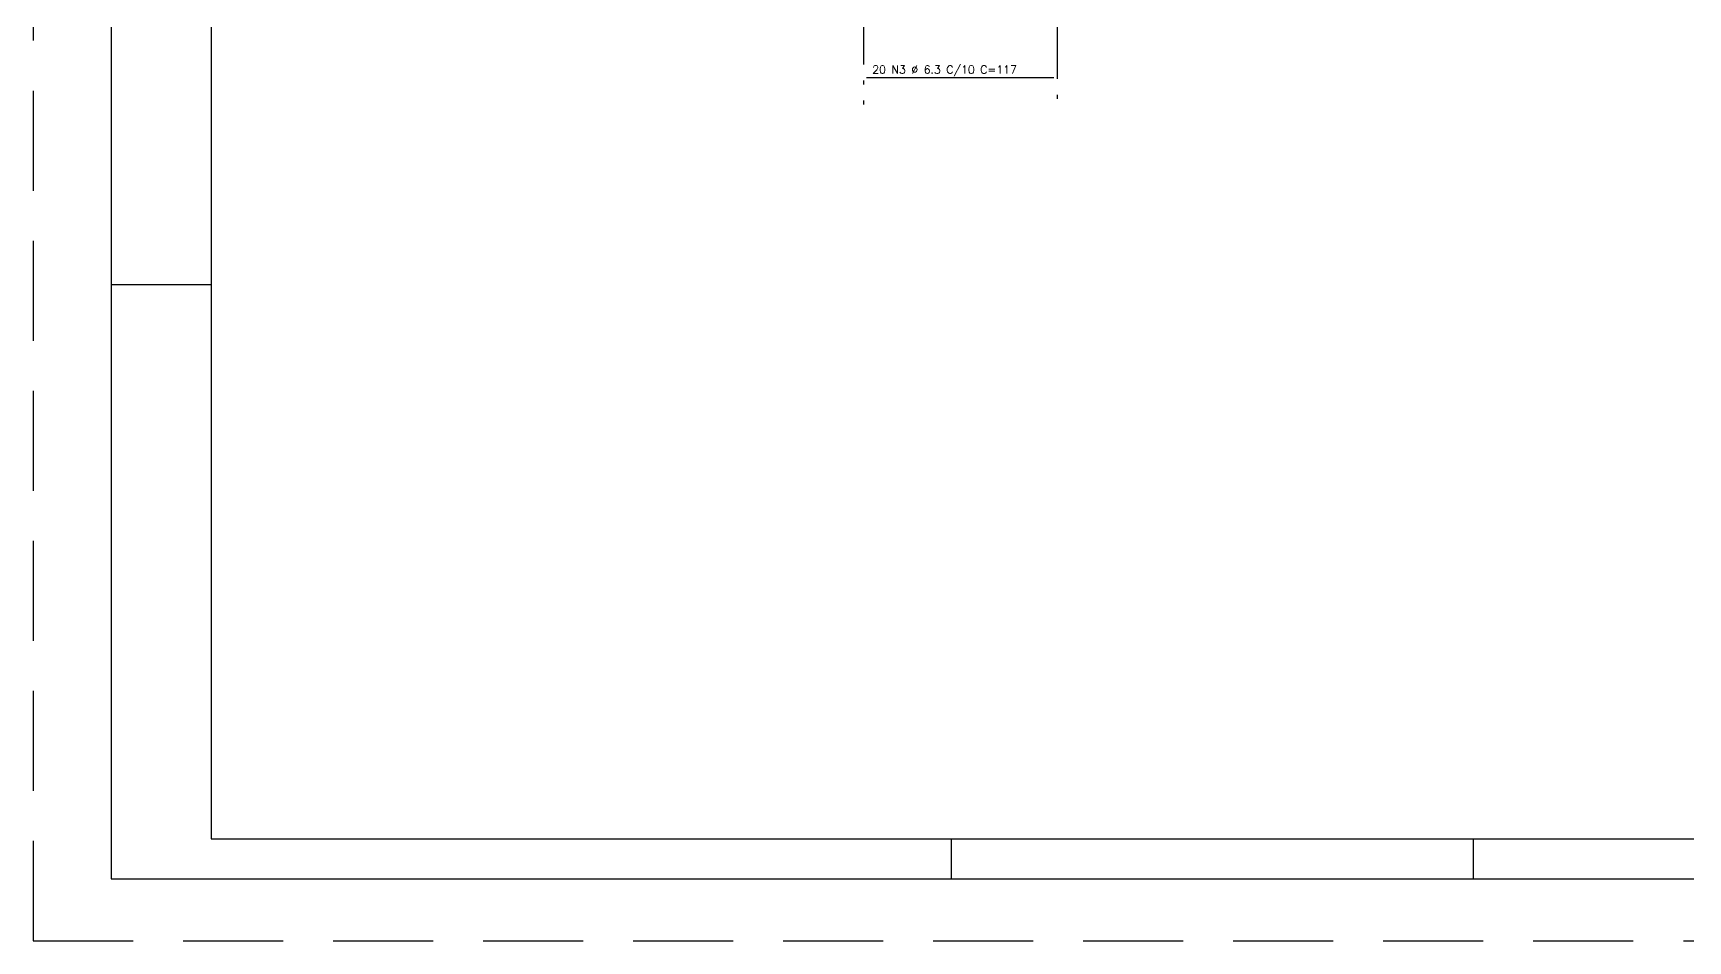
# Model space of a CAD drawing. Extents: x -1.9 to 86, y -1.6 to 60.9.
# Drawn here: x -1.95 to 39.41, y -1.55 to 21.14 of the extents above; entities that cross this region are included whole.
import ezdxf

# ---------------------------------------------------------------- set-up
doc = ezdxf.new("R2010")
doc.units = 0
doc.header["$MEASUREMENT"] = 0
doc.linetypes.add('ESTILO_TQS_0004', pattern=[3.3, 2, -0.4, 0.05, -0.4, 0.05, -0.4])
doc.linetypes.add('HIDDEN', pattern=[0.375, 0.25, -0.125])
doc.layers.get('0').update_dxf_attribs({"linetype": 'CONTINUOUS'})
doc.layers.get('Defpoints').update_dxf_attribs({"linetype": 'CONTINUOUS'})
for name, color, linetype in [('ARQ_FOLHA', 7, 'CONTINUOUS'), ('PENA_01', 1, 'CONTINUOUS'), ('PENA_03', 3, 'CONTINUOUS'), ('PENA_05', 5, 'CONTINUOUS')]:
    doc.layers.add(name, color=color, linetype=linetype)
doc.styles.get("Standard").update_dxf_attribs({"font": 'ROMANS.SHX'})

# ---------------------------------------------------------------- blocks, each defined once
blk = doc.blocks.new('FOLHA A1 - 841 X 594')
at = {"layer": 'ARQ_FOLHA', "color": 1}
for p, q in [((-816, 148.5), (-841, 148.5)), ((-631, 10), (-631, 0)), ((-500.5, 10), (-500.5, 0))]:
    blk.add_line(p, q, dxfattribs=at)
for points in [[(-841, 0), (0, 0), (0, 594), (-841, 594)], [(-816, 10), (-10, 10), (-10, 584), (-816, 584)]]:
    blk.add_lwpolyline(points, close=True, dxfattribs=at)
at = {"layer": 'Defpoints', "color": 8, "linetype": 'HIDDEN', "ltscale": 100}
blk.add_lwpolyline([(-860.5, 609.5), (-860.5, -15.5), (19.5, -15.5), (19.5, 609.5)], close=True, dxfattribs=at)
blk = doc.blocks.new('*U24')
blk.add_blockref('FOLHA A1 - 841 X 594', (0, 0))

msp = doc.modelspace()

# ---------------------------------------------------------------- linework, layer by layer
at = {"layer": 'PENA_01', "linetype": 'ESTILO_TQS_0004'}
for p, q in [((18.805, 32.552), (18.805, 19.225)), ((23.645, 32.193), (23.645, 19.225))]:
    msp.add_line(p, q, dxfattribs=at)
at = {"layer": 'PENA_05', "linetype": 'Continuous'}
msp.add_line((18.885, 20.027), (23.565, 20.027), dxfattribs=at)

# ---------------------------------------------------------------- block references
at = {"xscale": 0.09999999999999938, "yscale": 0.09999999999999938, "zscale": 0.09999999999999938}
msp.add_blockref('*U24', (84.1, 0), dxfattribs=at)

# ---------------------------------------------------------------- texts
at = {"layer": 'PENA_03', "linetype": 'Continuous'}
msp.add_text('20 N3 %%c 6.3 C/10 C=117', height=0.2, dxfattribs=at).set_placement((19.025, 20.127))

doc.saveas('drawing.dxf')
